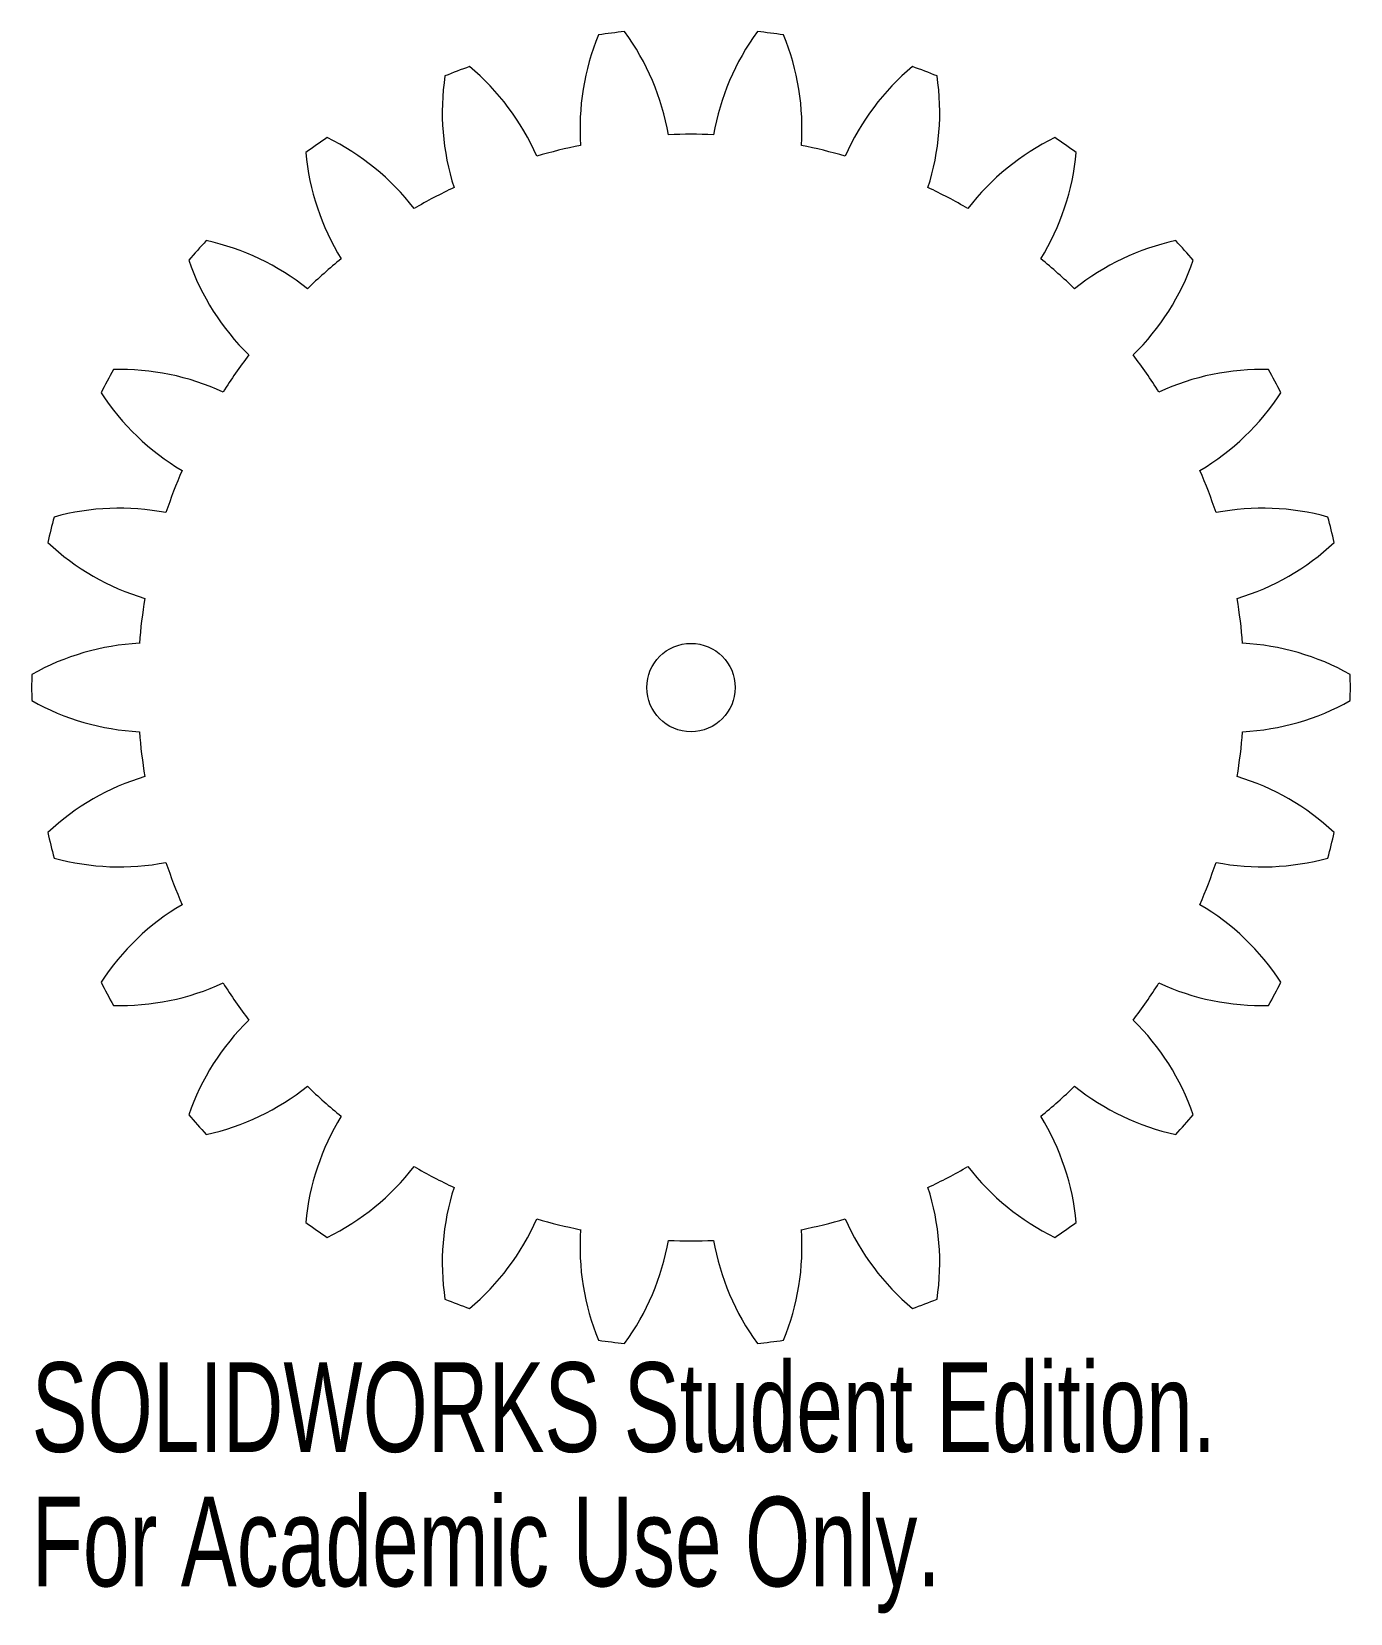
# Model space of a CAD drawing. Header units: inches. Extents: x -1.4 to 1.4, y -1.97 to 1.39.
import ezdxf

# ---------------------------------------------------------------- set-up
doc = ezdxf.new("R2010")
doc.units = ezdxf.units.IN
doc.header["$MEASUREMENT"] = 0
doc.styles.add('SLDTEXTSTYLE0', font='TXT', dxfattribs={"width": 0.7})

msp = doc.modelspace()

# ---------------------------------------------------------------- linework, layer by layer
at = {"color": 7, "linetype": 'Continuous', "lineweight": 15}
msp.add_circle((0, 0), 0.0938, dxfattribs=at)
for centre, radius, start, end in [((0.2844, 1.188), 0.52, 157.6047, 184.0461), ((0, 0), 1.4, 95.7818, 98.0643), ((-0.5604, 1.0855), 0.52, 9.8, 36.2415), ((0.5604, 1.0855), 0.52, 143.7585, 170.2), ((0, 0), 1.4, 81.9357, 84.2182), ((-0.2844, 1.188), 0.52, 355.9539, 22.3953), ((0, 0), 1.4, 109.628, 111.9105), ((-0.8039, 0.9198), 0.52, 23.6462, 50.0876), ((0.8039, 0.9198), 0.52, 129.9124, 156.3538), ((0, 0), 1.4, 68.0895, 70.372), ((-0.0082, 1.2216), 0.52, 171.4508, 197.8923), ((0.0082, 1.2216), 0.52, 342.1077, 8.5492), ((0, 0), 1.4, 123.4741, 125.7566), ((-1.0007, 0.7007), 0.52, 37.4923, 63.9338), ((0, 0), 1.175, 101.5038, 106.1886), ((0, 0), 1.175, 87.6576, 92.3424), ((0, 0), 1.175, 73.8114, 78.4962), ((1.0007, 0.7007), 0.52, 116.0662, 142.5077), ((0, 0), 1.4, 54.2434, 56.5259), ((-0.3003, 1.1841), 0.52, 185.297, 211.7384), ((0.3003, 1.1841), 0.52, 328.2616, 354.703), ((0, 0), 1.175, 115.3499, 120.0347), ((0, 0), 1.175, 59.9653, 64.6501), ((0, 0), 1.4, 137.3203, 139.6028), ((-1.1393, 0.4408), 0.52, 51.3385, 77.7799), ((1.1393, 0.4408), 0.52, 102.2201, 128.6615), ((0, 0), 1.4, 40.3972, 42.6797), ((-0.575, 1.0778), 0.52, 199.1431, 225.5846), ((0, 0), 1.175, 129.1961, 133.8809), ((0, 0), 1.175, 46.1191, 50.8039), ((0.575, 1.0778), 0.52, 314.4154, 340.8569), ((0, 0), 1.175, 143.0422, 147.727), ((0, 0), 1.175, 32.273, 36.9578), ((0, 0), 1.4, 151.1664, 153.449), ((-1.2117, 0.1554), 0.52, 65.1846, 91.6261), ((1.2117, 0.1554), 0.52, 88.3739, 114.8154), ((0, 0), 1.4, 26.551, 28.8336), ((-0.8162, 0.9089), 0.52, 212.9893, 239.4308), ((0.8162, 0.9089), 0.52, 300.5692, 327.0107), ((0, 0), 1.175, 156.8884, 161.5732), ((0, 0), 1.175, 18.4268, 23.1116), ((-1.2137, -0.1391), 0.52, 79.0308, 105.4722), ((1.2137, -0.1391), 0.52, 74.5278, 100.9692), ((0, 0), 1.4, 165.0126, 167.2951), ((0, 0), 1.4, 12.7049, 14.9874), ((-1.01, 0.6872), 0.52, 226.8354, 253.2769), ((1.01, 0.6872), 0.52, 286.7231, 313.1646), ((0, 0), 1.175, 170.7345, 175.4193), ((0, 0), 1.175, 4.5807, 9.2655), ((-1.1451, -0.4255), 0.52, 92.8769, 119.3184), ((1.1451, -0.4255), 0.52, 60.6816, 87.1231), ((0, 0), 1.4, 178.8587, 181.1413), ((0, 0), 1.4, 358.8587, 1.1413), ((-1.1451, 0.4255), 0.52, 240.6816, 267.1231), ((1.1451, 0.4255), 0.52, 272.8769, 299.3184), ((0, 0), 1.175, 184.5807, 189.2655), ((0, 0), 1.175, 350.7345, 355.4193), ((-1.01, -0.6872), 0.52, 106.7231, 133.1646), ((1.01, -0.6872), 0.52, 46.8354, 73.2769), ((0, 0), 1.4, 192.7049, 194.9874), ((0, 0), 1.4, 345.0126, 347.2951), ((-1.2137, 0.1391), 0.52, 254.5278, 280.9692), ((1.2137, 0.1391), 0.52, 259.0308, 285.4722), ((0, 0), 1.175, 198.4268, 203.1116), ((0, 0), 1.175, 336.8884, 341.5732), ((-0.8162, -0.9089), 0.52, 120.5692, 147.0107), ((0.8162, -0.9089), 0.52, 32.9893, 59.4308), ((0, 0), 1.4, 206.551, 208.8336), ((-1.2117, -0.1554), 0.52, 268.3739, 294.8154), ((0, 0), 1.175, 212.273, 216.9578), ((0, 0), 1.175, 323.0422, 327.727), ((1.2117, -0.1554), 0.52, 245.1846, 271.6261), ((0, 0), 1.4, 331.1664, 333.449), ((-0.575, -1.0778), 0.52, 134.4154, 160.8569), ((0.575, -1.0778), 0.52, 19.1431, 45.5846), ((-1.1393, -0.4408), 0.52, 282.2201, 308.6615), ((0, 0), 1.175, 226.1191, 230.8039), ((0, 0), 1.175, 309.1961, 313.8809), ((1.1393, -0.4408), 0.52, 231.3385, 257.7799), ((0, 0), 1.4, 220.3972, 222.6797), ((-0.3003, -1.1841), 0.52, 148.2616, 174.703), ((0.3003, -1.1841), 0.52, 5.297, 31.7384), ((0, 0), 1.4, 317.3203, 319.6028), ((-1.0007, -0.7007), 0.52, 296.0662, 322.5077), ((0, 0), 1.175, 239.9653, 244.6501), ((0, 0), 1.175, 295.3499, 300.0347), ((1.0007, -0.7007), 0.52, 217.4923, 243.9338), ((-0.0082, -1.2216), 0.52, 162.1077, 188.5492), ((0.0082, -1.2216), 0.52, 351.4508, 17.8923), ((0, 0), 1.4, 234.2434, 236.5259), ((-0.8039, -0.9198), 0.52, 309.9124, 336.3538), ((0, 0), 1.175, 253.8114, 258.4962), ((0, 0), 1.175, 281.5038, 286.1886), ((0.8039, -0.9198), 0.52, 203.6462, 230.0876), ((0, 0), 1.4, 303.4741, 305.7566), ((0.2844, -1.188), 0.52, 175.9539, 202.3953), ((-0.5604, -1.0855), 0.52, 323.7585, 350.2), ((0, 0), 1.175, 267.6576, 272.3424), ((0.5604, -1.0855), 0.52, 189.8, 216.2415), ((-0.2844, -1.188), 0.52, 337.6047, 4.0461), ((0, 0), 1.4, 248.0895, 250.372), ((0, 0), 1.4, 289.628, 291.9105), ((0, 0), 1.4, 261.9357, 264.2182), ((0, 0), 1.4, 275.7818, 278.0643)]:
    msp.add_arc(centre, radius, start, end, dxfattribs=at)

# ---------------------------------------------------------------- texts
at = {"color": 7, "linetype": 'Continuous', "char_height": 0.1903, "attachment_point": 1, "style": 'SLDTEXTSTYLE0'}
for s, insert in [('SOLIDWORKS Student Edition.', (-1.4, -1.433)), ('For Academic Use Only.', (-1.4, -1.7185))]:
    msp.add_mtext(s, dxfattribs=dict(at, insert=insert))

doc.saveas('drawing.dxf')
